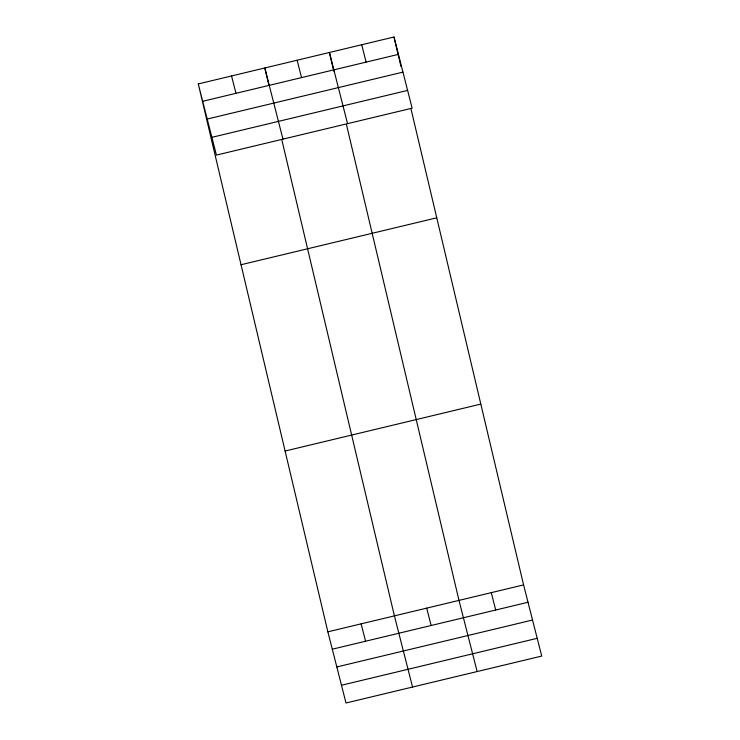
<?xml version="1.0" encoding="UTF-8"?>
<svg xmlns="http://www.w3.org/2000/svg" width="740" height="740" viewBox="0 0 740 740"><rect width="100%" height="100%" fill="white"/><g stroke="black" fill="none" stroke-linecap="round" stroke-linejoin="round"><path stroke-width="1.11" d="M198.274 83.934L393.995 37L412.134 108.169L216.413 155.095L198.274 83.934L327.866 631.831L346.006 703L541.726 656.066L523.587 584.905L411.098 109.326M202.704 101.297L398.416 54.372M207.228 119.047L402.949 72.122M211.89 137.344L407.611 90.409M241.046 264.735L436.757 217.81M285.104 451.03L480.815 404.096M327.866 631.831L523.587 584.905M332.297 649.202L528.009 602.268M336.82 666.953L532.532 620.028M341.482 685.249L537.194 638.315M361.703 44.742L366.124 62.114M491.286 592.648L495.717 610.019M347.55 123.654L329.411 52.485L333.814 71.114M477.134 671.559L458.994 600.39L346.514 124.81M297.11 60.227L301.541 77.598M426.703 608.132L431.133 625.504M282.957 139.138L264.818 67.978L268.971 85.507M412.55 687.044L394.411 615.874L281.931 140.295M231.546 75.952L235.977 93.323M361.139 623.857L365.569 641.219M393.995 37L400.988 66.591"/></g></svg>
